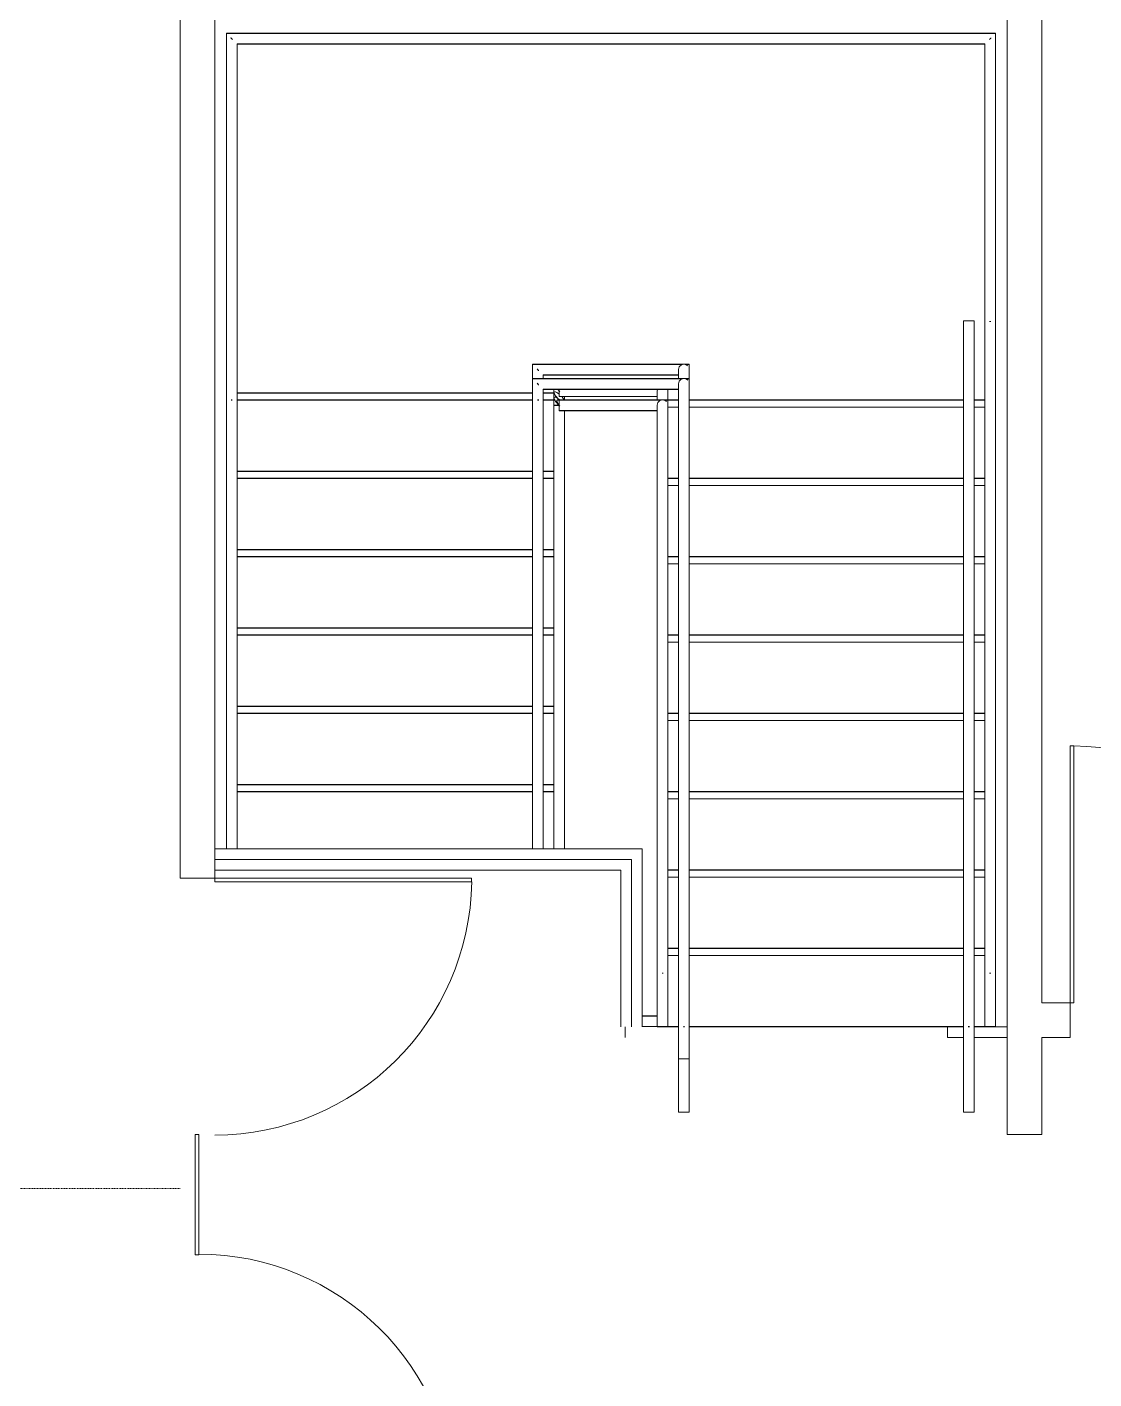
# Model space of a CAD drawing. Header units: inches. Extents: x -449 to 330, y -482 to 598.
# Drawn here: x -174.5 to -24.7, y 311.6 to 501.5 of the extents above; entities that cross this region are included whole.
import ezdxf

# ---------------------------------------------------------------- set-up
doc = ezdxf.new("R2010")
doc.units = ezdxf.units.IN
doc.header["$MEASUREMENT"] = 0
doc.linetypes.add('Hidden 1_8_', pattern=[0.1875, 0.125, -0.0625])
for name, color, linetype, lineweight in [('A-DETL', 90, 'Continuous', 9), ('A-DETL-HDLN', 90, 'Hidden 1_8_', 9), ('A-DOOR', 31, 'Continuous', 9), ('A-FLOR', 192, 'Continuous', 13), ('A-FLOR-HRAL', 11, 'Continuous', 9), ('I-WALL', 2, 'Continuous', 9), ('S-STRS', 31, 'Continuous', 9)]:
    doc.layers.add(name, color=color, linetype=linetype, lineweight=lineweight)

# ---------------------------------------------------------------- blocks, each defined once
blk = doc.blocks.new('Railing - Railing-732963-Test Fit - Second Floor Plan')
at = {"layer": 'A-FLOR-HRAL'}
for p, q in [((-90.49, 361.08), (-90.49, 359.58)), ((-42.99, 361.08), (-45.24, 361.08)), ((-45.24, 359.58), (-45.24, 361.08)), ((-39.99, 361.08), (-41.49, 361.08)), ((-36.86, 361.08), (-38.49, 361.08)), ((-45.24, 359.58), (-42.99, 359.58)), ((-41.49, 359.58), (-36.86, 359.58))]:
    blk.add_line(p, q, dxfattribs=at)
blk = doc.blocks.new('Handrail Type - Handrail_Internal_-844673-Test Fit - Second Floor Plan')
at = {"layer": 'A-FLOR-HRAL'}
for p, q in [((-42.99, 460.19), (-42.99, 448.69)), ((-41.49, 448.69), (-41.49, 460.19)), ((-42.99, 448.69), (-42.99, 360.87)), ((-41.49, 360.87), (-41.49, 448.69)), ((-42.99, 360.87), (-42.99, 349.08)), ((-41.49, 349.08), (-41.49, 360.87)), ((-42.14, 349.08), (-42.33, 349.08))]:
    blk.add_line(p, q, dxfattribs=at)
blk.add_open_spline([(-42.32, 361.08), (-42.29, 361.08), (-42.24, 361.08), (-42.18, 361.08), (-42.16, 361.08)], degree=3, dxfattribs=at)
blk = doc.blocks.new('Handrail Type - Handrail_Internal_-V31-Test Fit - Second Floor Plan')
at = {"layer": 'A-FLOR-HRAL'}
for p, q in [((-42.99, 361.08), (-42.99, 349.08)), ((-41.49, 361.08), (-41.49, 349.08)), ((-41.49, 349.08), (-42.99, 349.08))]:
    blk.add_line(p, q, dxfattribs=at)
blk = doc.blocks.new('Handrail Type - Handrail_Internal_-889040-Test Fit - Second Floor Plan')
at = {"layer": 'A-FLOR-HRAL'}
for p, q in [((-103.49, 454.08), (-103.49, 452.49)), ((-82.46, 454.08), (-103.49, 454.08)), ((-103.49, 452.45), (-103.49, 452.12)), ((-103.49, 452.08), (-103.49, 449.29)), ((-82.46, 452.08), (-103.49, 452.08)), ((-101.99, 452.12), (-101.99, 452.58)), ((-101.99, 452.58), (-82.99, 452.58)), ((-82.99, 453.33), (-82.99, 452.12)), ((-81.49, 452.49), (-81.49, 453.33)), ((-81.49, 452.12), (-81.49, 452.45)), ((-101.99, 449.29), (-101.99, 450.58)), ((-101.99, 450.58), (-82.99, 450.58)), ((-82.99, 451.33), (-82.99, 360.87)), ((-81.49, 360.87), (-81.49, 451.33)), ((-103.49, 449.29), (-103.49, 386.08)), ((-101.99, 386.08), (-101.99, 449.29)), ((-82.99, 360.87), (-82.99, 356.58)), ((-81.49, 356.58), (-81.49, 360.87)), ((-82.14, 356.58), (-82.33, 356.58))]:
    blk.add_line(p, q, dxfattribs=at)
for points, knots in [([(-102.74, 453.33), (-102.75, 453.35), (-102.78, 453.38), (-102.81, 453.41), (-102.83, 453.42)], [0.5, 0.5, 0.5, 0.5, 0.52083333, 0.53913032, 0.53913032, 0.53913032, 0.53913032]), ([(-102.64, 453.24), (-102.66, 453.25), (-102.69, 453.28), (-102.72, 453.31), (-102.74, 453.33)], [0.46086968, 0.46086968, 0.46086968, 0.46086968, 0.47916667, 0.5, 0.5, 0.5, 0.5]), ([(-102.64, 451.24), (-102.66, 451.25), (-102.69, 451.28), (-102.74, 451.33), (-102.78, 451.38), (-102.81, 451.41), (-102.83, 451.42)], [0.46086968, 0.46086968, 0.46086968, 0.46086968, 0.47916667, 0.5, 0.52083333, 0.53913032, 0.53913032, 0.53913032, 0.53913032]), ([(-102.61, 449.08), (-102.66, 449.08), (-102.72, 449.08), (-102.79, 449.08), (-102.81, 449.08)], [0.44795257, 0.44795257, 0.44795257, 0.44795257, 0.5, 0.5332517, 0.5332517, 0.5332517, 0.5332517])]:
    blk.add_open_spline(points, degree=3, knots=knots, dxfattribs=at)
blk.add_open_spline([(-82.32, 361.08), (-82.29, 361.08), (-82.24, 361.08), (-82.18, 361.08), (-82.16, 361.08)], degree=3, dxfattribs=at)
blk = doc.blocks.new('Handrail Type - Handrail_Internal_-V34-Test Fit - Second Floor Plan')
at = {"layer": 'A-FLOR-HRAL'}
for p, q in [((-103.49, 454.08), (-82.46, 454.08)), ((-103.49, 452.49), (-103.49, 454.08)), ((-82.01, 454.08), (-81.53, 454.08)), ((-103.49, 452.12), (-103.49, 452.45)), ((-103.49, 452.08), (-82.46, 452.08)), ((-103.49, 449.08), (-103.49, 452.08)), ((-101.99, 452.58), (-82.99, 452.58)), ((-101.99, 452.12), (-101.99, 452.58)), ((-82.01, 452.08), (-81.53, 452.08)), ((-101.99, 450.58), (-82.99, 450.58)), ((-101.99, 449.08), (-101.99, 450.58)), ((-103.49, 386.08), (-103.49, 449.08)), ((-101.99, 386.08), (-101.99, 449.08)), ((-82.99, 361.08), (-82.99, 356.58)), ((-81.49, 361.08), (-81.49, 356.58)), ((-82.26, 356.58), (-82.99, 356.58)), ((-81.49, 356.58), (-82.24, 356.58))]:
    blk.add_line(p, q, dxfattribs=at)
blk = doc.blocks.new('Top Rail Type - Top Rail_Internal_-889155-Test Fit - Second Floor Plan')
at = {"layer": 'A-FLOR-HRAL'}
for p, q in [((-100.46, 450.19), (-100.49, 450.13)), ((-100.49, 450.11), (-100.49, 449.4)), ((-85.99, 450.32), (-85.99, 449.12)), ((-84.49, 449.12), (-84.49, 450.33)), ((-100.46, 449.44), (-100.49, 449.38)), ((-100.49, 449.36), (-100.49, 449.12)), ((-100.49, 449.36), (-100.49, 386.08)), ((-100.49, 449.08), (-100.49, 448.95)), ((-100.49, 448.91), (-100.49, 448.37)), ((-100.49, 448.33), (-100.49, 447.9)), ((-100.11, 449.45), (-100.06, 449.39)), ((-85.46, 449.08), (-99.98, 449.08)), ((-98.7, 449.58), (-85.99, 449.58)), ((-85.99, 448.33), (-85.99, 367.17)), ((-84.49, 448.37), (-84.49, 449.08)), ((-84.49, 438.12), (-84.49, 448.33)), ((-84.49, 367.17), (-84.49, 448.33)), ((-100.49, 447.86), (-100.49, 447.7)), ((-100.49, 447.58), (-100.49, 438.12)), ((-98.99, 386.08), (-98.99, 447.58)), ((-98.7, 447.58), (-85.99, 447.58)), ((-100.49, 438.08), (-100.49, 427.12)), ((-84.49, 427.12), (-84.49, 438.08)), ((-100.49, 427.08), (-100.49, 416.12)), ((-84.49, 416.12), (-84.49, 427.08)), ((-100.49, 416.08), (-100.49, 405.12)), ((-84.49, 405.12), (-84.49, 416.08)), ((-100.49, 405.08), (-100.49, 394.12)), ((-84.49, 394.12), (-84.49, 405.08)), ((-100.49, 394.08), (-100.49, 386.08)), ((-84.49, 383.12), (-84.49, 394.08)), ((-84.49, 372.12), (-84.49, 383.06)), ((-84.49, 367.21), (-84.49, 372.08)), ((-84.49, 361.12), (-84.49, 367.17)), ((-86.27, 362.58), (-88.11, 362.58))]:
    blk.add_line(p, q, dxfattribs=at)
at = {"layer": 'A-FLOR-HRAL', "flags": 128}
for points in [[(-100.49, 450.11), (-100.46, 449.99), (-100.39, 449.83), (-100.27, 449.65), (-100.11, 449.45)], [(-99.66, 450.24), (-99.74, 450.33), (-99.89, 450.53), (-99.93, 450.58)], [(-100.49, 449.36), (-100.46, 449.24), (-100.39, 449.08), (-100.27, 448.9), (-100.11, 448.7), (-99.93, 448.51), (-99.74, 448.33)], [(-99.66, 448.24), (-99.74, 448.33), (-99.89, 448.53), (-100, 448.71), (-100.07, 448.86), (-100.09, 448.98)]]:
    blk.add_lwpolyline(points, dxfattribs=at)
blk = doc.blocks.new('Top Rail Type - Top Rail_Internal_-V35-Test Fit - Second Floor Plan')
at = {"layer": 'A-FLOR-HRAL'}
for p, q in [((-99.74, 450.58), (-99.74, 450.37)), ((-99.74, 450.33), (-99.74, 449.58)), ((-84.49, 449.97), (-84.49, 449.12)), ((-100.49, 448.95), (-100.49, 449.08)), ((-100.49, 448.37), (-100.49, 448.91)), ((-100.49, 448.33), (-99.74, 448.33)), ((-100.49, 386.08), (-100.49, 448.33)), ((-100.49, 447.9), (-100.49, 448.33)), ((-99.74, 449.58), (-85.99, 449.58)), ((-99.74, 449.08), (-99.74, 447.58)), ((-99.74, 449.08), (-85.46, 449.08)), ((-85.01, 449.08), (-84.53, 449.08)), ((-84.49, 449.08), (-84.49, 448.37)), ((-84.49, 448.33), (-84.49, 438.12)), ((-100.49, 447.7), (-100.49, 447.86)), ((-100.49, 438.12), (-100.49, 447.58)), ((-99.74, 447.58), (-85.99, 447.58)), ((-98.99, 386.08), (-98.99, 447.58)), ((-100.49, 427.12), (-100.49, 438.08)), ((-84.49, 438.08), (-84.49, 427.12)), ((-100.49, 416.12), (-100.49, 427.08)), ((-84.49, 427.08), (-84.49, 416.12)), ((-100.49, 405.12), (-100.49, 416.08)), ((-84.49, 416.08), (-84.49, 405.12)), ((-100.49, 394.12), (-100.49, 405.08)), ((-84.49, 405.08), (-84.49, 394.12)), ((-100.49, 386.08), (-100.49, 394.08)), ((-84.49, 394.08), (-84.49, 383.12)), ((-84.49, 383.06), (-84.49, 372.12)), ((-84.49, 372.08), (-84.49, 367.21)), ((-84.49, 367.17), (-84.49, 361.87)), ((-85.99, 362.58), (-88.11, 362.58)), ((-84.49, 361.08), (-85.99, 361.08))]:
    blk.add_line(p, q, dxfattribs=at)
blk = doc.blocks.new('Top Rail Type - Top Rail_Internal_-1709386-Test Fit - Second Floor Plan')
at = {"layer": 'A-FLOR-HRAL'}
for p, q in [((-146.49, 500.58), (-146.49, 449.29)), ((-38.49, 500.58), (-146.49, 500.58)), ((-38.49, 460.1), (-38.49, 500.58)), ((-144.99, 452.28), (-144.99, 499.08)), ((-144.99, 449.29), (-144.99, 499.08)), ((-144.99, 499.08), (-39.99, 499.08)), ((-144.94, 499.08), (-40.02, 499.08)), ((-39.99, 499.08), (-39.99, 460.12)), ((-39.99, 499.08), (-39.99, 460.1)), ((-39.99, 460.08), (-39.99, 459.91)), ((-39.99, 459.87), (-39.99, 459.81)), ((-39.99, 459.87), (-39.99, 367.17)), ((-39.99, 459.77), (-39.99, 449.12)), ((-38.49, 367.17), (-38.49, 459.87)), ((-144.99, 449.43), (-144.99, 452.24)), ((-146.49, 449.29), (-146.49, 386.08)), ((-144.99, 449.33), (-144.99, 449.39)), ((-144.99, 449.12), (-144.99, 449.29)), ((-144.99, 386.08), (-144.99, 449.29)), ((-144.99, 438.12), (-144.99, 449.08)), ((-39.99, 449.08), (-39.99, 438.12)), ((-144.99, 427.12), (-144.99, 438.08)), ((-39.99, 438.08), (-39.99, 427.12)), ((-144.99, 416.12), (-144.99, 427.08)), ((-39.99, 427.08), (-39.99, 416.12)), ((-144.99, 405.12), (-144.99, 416.08)), ((-39.99, 416.08), (-39.99, 405.12)), ((-144.99, 394.12), (-144.99, 405.08)), ((-39.99, 405.08), (-39.99, 394.12)), ((-144.99, 386.08), (-144.99, 394.08)), ((-39.99, 394.08), (-39.99, 383.12)), ((-39.99, 383.08), (-39.99, 372.12)), ((-39.99, 372.08), (-39.99, 367.21)), ((-39.99, 367.17), (-39.99, 361.12))]:
    blk.add_line(p, q, dxfattribs=at)
for points, knots in [([(-145.64, 499.74), (-145.66, 499.75), (-145.69, 499.78), (-145.74, 499.83), (-145.79, 499.88), (-145.83, 499.92), (-145.85, 499.95), (-145.86, 499.95)], [0.46086968, 0.46086968, 0.46086968, 0.46086968, 0.47916667, 0.5, 0.52083333, 0.54166667, 0.55225843, 0.55225843, 0.55225843, 0.55225843]), ([(-39.33, 499.74), (-39.31, 499.75), (-39.28, 499.78), (-39.24, 499.83), (-39.19, 499.88), (-39.16, 499.91), (-39.14, 499.92)], [0.46086968, 0.46086968, 0.46086968, 0.46086968, 0.47916667, 0.5, 0.52083333, 0.53913032, 0.53913032, 0.53913032, 0.53913032])]:
    blk.add_open_spline(points, degree=3, knots=knots, dxfattribs=at)
blk.add_open_spline([(-145.66, 449.08), (-145.68, 449.08), (-145.74, 449.08), (-145.79, 449.08), (-145.81, 449.08)], degree=3, dxfattribs=at)
blk = doc.blocks.new('Top Rail Type - Top Rail_Internal_-V132-Test Fit - Second Floor Plan')
at = {"layer": 'A-FLOR-HRAL'}
for p, q in [((-146.49, 500.58), (-38.49, 500.58)), ((-146.49, 449.08), (-146.49, 500.58)), ((-38.49, 500.58), (-38.49, 460.08)), ((-144.99, 499.08), (-39.99, 499.08)), ((-144.99, 449.08), (-144.99, 499.08)), ((-144.99, 452.28), (-144.99, 499.08)), ((-144.94, 499.08), (-40.02, 499.08)), ((-39.99, 499.08), (-39.99, 460.08)), ((-39.99, 499.08), (-39.99, 460.12)), ((-39.99, 460.08), (-39.99, 459.91)), ((-39.99, 459.87), (-39.99, 459.81)), ((-39.99, 459.77), (-39.99, 449.12)), ((-144.99, 449.43), (-144.99, 452.24)), ((-146.49, 386.08), (-146.49, 449.08)), ((-144.99, 449.33), (-144.99, 449.39)), ((-144.99, 449.12), (-144.99, 449.29)), ((-144.99, 386.08), (-144.99, 449.08)), ((-144.99, 438.12), (-144.99, 449.08)), ((-39.99, 449.08), (-39.99, 438.12)), ((-144.99, 427.12), (-144.99, 438.08)), ((-39.99, 438.08), (-39.99, 427.12)), ((-144.99, 416.12), (-144.99, 427.08)), ((-39.99, 427.08), (-39.99, 416.12)), ((-144.99, 405.12), (-144.99, 416.08)), ((-39.99, 416.08), (-39.99, 405.12)), ((-144.99, 394.12), (-144.99, 405.08)), ((-39.99, 405.08), (-39.99, 394.12)), ((-144.99, 386.08), (-144.99, 394.08)), ((-39.99, 394.08), (-39.99, 383.12)), ((-39.99, 383.08), (-39.99, 372.12)), ((-39.99, 372.08), (-39.99, 367.21)), ((-39.99, 367.17), (-39.99, 361.12)), ((-38.49, 361.08), (-39.99, 361.08))]:
    blk.add_line(p, q, dxfattribs=at)
blk = doc.blocks.new('Hecht_PAD_AA-Arch_detached_rvt-1-Test Fit - Second Floor Plan')
at = {"layer": 'S-STRS'}
for p, q in [((-144.99, 499.08), (-144.99, 452.28)), ((-40.02, 499.08), (-144.94, 499.08)), ((-39.99, 460.12), (-39.99, 499.08)), ((-39.99, 459.91), (-39.99, 460.08)), ((-39.99, 459.81), (-39.99, 459.87)), ((-39.99, 459.77), (-39.99, 449.12)), ((-144.99, 452.24), (-144.99, 449.43)), ((-144.99, 450.08), (-103.49, 450.08)), ((-144.99, 450.08), (-103.49, 450.08)), ((-101.99, 450.08), (-100.49, 450.08)), ((-101.99, 450.08), (-101.38, 450.08)), ((-101.34, 450.08), (-100.49, 450.08)), ((-100.49, 450.15), (-100.49, 450.58)), ((-100.49, 449.4), (-100.49, 449.97)), ((-144.99, 449.33), (-144.99, 449.39)), ((-144.99, 449.12), (-144.99, 449.29)), ((-144.99, 438.12), (-144.99, 449.08)), ((-144.99, 449.08), (-103.49, 449.08)), ((-144.99, 449.08), (-103.49, 449.08)), ((-101.99, 449.08), (-100.49, 449.08)), ((-101.99, 449.08), (-100.49, 449.08)), ((-100.49, 449.12), (-100.49, 449.36)), ((-100.49, 448.95), (-100.49, 449.08)), ((-100.49, 448.37), (-100.49, 448.91)), ((-100.49, 447.9), (-100.49, 448.33)), ((-98.99, 449.12), (-98.99, 449.58)), ((-98.99, 449.12), (-98.99, 449.58)), ((-86.8, 449.58), (-85.99, 449.58)), ((-86.8, 449.58), (-85.99, 449.58)), ((-84.49, 449.58), (-84.49, 449.12)), ((-84.49, 449.08), (-84.49, 448.37)), ((-82.99, 449.08), (-84.49, 449.08)), ((-82.99, 449.08), (-84.49, 449.08)), ((-84.49, 448.33), (-84.49, 438.12)), ((-82.99, 448.08), (-84.49, 448.08)), ((-82.99, 448.08), (-84.49, 448.08)), ((-42.99, 449.08), (-81.49, 449.08)), ((-42.99, 449.08), (-81.49, 449.08)), ((-42.99, 448.08), (-81.49, 448.08)), ((-42.99, 448.08), (-81.49, 448.08)), ((-39.99, 449.08), (-41.49, 449.08)), ((-39.99, 449.08), (-41.49, 449.08)), ((-39.99, 448.08), (-41.49, 448.08)), ((-39.99, 448.08), (-41.49, 448.08)), ((-39.99, 449.08), (-39.99, 438.12)), ((-100.49, 447.7), (-100.49, 447.86)), ((-100.49, 438.12), (-100.49, 447.58)), ((-98.99, 447.58), (-98.7, 447.58)), ((-98.7, 447.58), (-98.16, 447.58)), ((-144.99, 439.08), (-103.49, 439.08)), ((-144.99, 439.08), (-103.49, 439.08)), ((-101.99, 439.08), (-100.49, 439.08)), ((-101.99, 439.08), (-100.49, 439.08)), ((-144.99, 427.12), (-144.99, 438.08)), ((-144.99, 438.08), (-103.49, 438.08)), ((-144.99, 438.08), (-103.49, 438.08)), ((-101.99, 438.08), (-100.49, 438.08)), ((-101.99, 438.08), (-100.49, 438.08)), ((-100.49, 427.12), (-100.49, 438.08)), ((-84.49, 438.08), (-84.49, 427.12)), ((-82.99, 438.08), (-84.49, 438.08)), ((-82.99, 438.08), (-84.49, 438.08)), ((-82.99, 437.08), (-84.49, 437.08)), ((-82.99, 437.08), (-84.49, 437.08)), ((-42.99, 438.08), (-81.49, 438.08)), ((-42.99, 438.08), (-81.49, 438.08)), ((-42.99, 437.08), (-81.49, 437.08)), ((-42.99, 437.08), (-81.49, 437.08)), ((-39.99, 438.08), (-41.49, 438.08)), ((-39.99, 438.08), (-41.49, 438.08)), ((-39.99, 437.08), (-41.49, 437.08)), ((-39.99, 437.08), (-41.49, 437.08)), ((-39.99, 438.08), (-39.99, 427.12)), ((-144.99, 428.08), (-103.49, 428.08)), ((-144.99, 428.08), (-103.49, 428.08)), ((-101.99, 428.08), (-100.49, 428.08)), ((-101.99, 428.08), (-100.49, 428.08)), ((-144.99, 416.12), (-144.99, 427.08)), ((-144.99, 427.08), (-103.49, 427.08)), ((-144.99, 427.08), (-103.49, 427.08)), ((-101.99, 427.08), (-100.49, 427.08)), ((-101.99, 427.08), (-100.49, 427.08)), ((-100.49, 416.12), (-100.49, 427.08)), ((-84.49, 427.08), (-84.49, 416.12)), ((-82.99, 427.08), (-84.49, 427.08)), ((-82.99, 427.08), (-84.49, 427.08)), ((-82.99, 426.08), (-84.49, 426.08)), ((-82.99, 426.08), (-84.49, 426.08)), ((-42.99, 427.08), (-81.49, 427.08)), ((-42.99, 427.08), (-81.49, 427.08)), ((-42.99, 426.08), (-81.49, 426.08)), ((-42.99, 426.08), (-81.49, 426.08)), ((-39.99, 427.08), (-41.49, 427.08)), ((-39.99, 427.08), (-41.49, 427.08)), ((-39.99, 426.08), (-41.49, 426.08)), ((-39.99, 426.08), (-41.49, 426.08)), ((-39.99, 427.08), (-39.99, 416.12)), ((-144.99, 417.08), (-103.49, 417.08)), ((-144.99, 417.08), (-103.49, 417.08)), ((-144.99, 405.12), (-144.99, 416.08)), ((-144.99, 416.08), (-103.49, 416.08)), ((-144.99, 416.08), (-103.49, 416.08)), ((-101.99, 417.08), (-100.49, 417.08)), ((-101.99, 417.08), (-100.49, 417.08)), ((-101.99, 416.08), (-100.49, 416.08)), ((-101.99, 416.08), (-100.49, 416.08)), ((-100.49, 405.12), (-100.49, 416.08)), ((-84.49, 416.08), (-84.49, 405.12)), ((-82.99, 416.08), (-84.49, 416.08)), ((-82.99, 416.08), (-84.49, 416.08)), ((-42.99, 416.08), (-81.49, 416.08)), ((-42.99, 416.08), (-81.49, 416.08)), ((-39.99, 416.08), (-41.49, 416.08)), ((-39.99, 416.08), (-41.49, 416.08)), ((-39.99, 416.08), (-39.99, 405.12)), ((-82.99, 415.08), (-84.49, 415.08)), ((-82.99, 415.08), (-84.49, 415.08)), ((-42.99, 415.08), (-81.49, 415.08)), ((-42.99, 415.08), (-81.49, 415.08)), ((-39.99, 415.08), (-41.49, 415.08)), ((-39.99, 415.08), (-41.49, 415.08)), ((-144.99, 406.08), (-103.49, 406.08)), ((-144.99, 406.08), (-103.49, 406.08)), ((-144.99, 394.12), (-144.99, 405.08)), ((-144.99, 405.08), (-103.49, 405.08)), ((-144.99, 405.08), (-103.49, 405.08)), ((-101.99, 406.08), (-100.49, 406.08)), ((-101.99, 406.08), (-100.49, 406.08)), ((-101.99, 405.08), (-100.49, 405.08)), ((-101.99, 405.08), (-100.49, 405.08)), ((-100.49, 394.12), (-100.49, 405.08)), ((-84.49, 405.08), (-84.49, 394.12)), ((-82.99, 405.08), (-84.49, 405.08)), ((-82.99, 405.08), (-84.49, 405.08)), ((-42.99, 405.08), (-81.49, 405.08)), ((-42.99, 405.08), (-81.49, 405.08)), ((-39.99, 405.08), (-41.49, 405.08)), ((-39.99, 405.08), (-41.49, 405.08)), ((-39.99, 405.08), (-39.99, 394.12)), ((-82.99, 404.08), (-84.49, 404.08)), ((-82.99, 404.08), (-84.49, 404.08)), ((-42.99, 404.08), (-81.49, 404.08)), ((-42.99, 404.08), (-81.49, 404.08)), ((-39.99, 404.08), (-41.49, 404.08)), ((-39.99, 404.08), (-41.49, 404.08)), ((-144.99, 395.08), (-103.49, 395.08)), ((-144.99, 395.08), (-103.49, 395.08)), ((-101.99, 395.08), (-100.49, 395.08)), ((-101.99, 395.08), (-100.49, 395.08)), ((-144.99, 386.08), (-144.99, 394.08)), ((-144.99, 394.08), (-103.49, 394.08)), ((-144.99, 394.08), (-103.49, 394.08)), ((-101.99, 394.08), (-100.49, 394.08)), ((-101.99, 394.08), (-100.49, 394.08)), ((-100.49, 386.08), (-100.49, 394.08)), ((-84.49, 394.08), (-84.49, 383.12)), ((-82.99, 394.08), (-84.49, 394.08)), ((-82.99, 394.08), (-84.49, 394.08)), ((-82.99, 393.08), (-84.49, 393.08)), ((-82.99, 393.08), (-84.49, 393.08)), ((-42.99, 394.08), (-81.49, 394.08)), ((-42.99, 394.08), (-81.49, 394.08)), ((-42.99, 393.08), (-81.49, 393.08)), ((-42.99, 393.08), (-81.49, 393.08)), ((-39.99, 394.08), (-41.49, 394.08)), ((-39.99, 394.08), (-41.49, 394.08)), ((-39.99, 393.08), (-41.49, 393.08)), ((-39.99, 393.08), (-41.49, 393.08)), ((-39.99, 394.08), (-39.99, 383.12)), ((-82.99, 383.08), (-84.49, 383.08)), ((-82.99, 383.08), (-84.49, 383.08)), ((-84.49, 383.06), (-84.49, 372.12)), ((-82.99, 382.08), (-84.49, 382.08)), ((-82.99, 382.08), (-84.49, 382.08)), ((-42.99, 383.08), (-81.49, 383.08)), ((-42.99, 383.08), (-81.49, 383.08)), ((-42.99, 382.08), (-81.49, 382.08)), ((-42.99, 382.08), (-81.49, 382.08)), ((-39.99, 383.08), (-41.49, 383.08)), ((-39.99, 383.08), (-41.49, 383.08)), ((-39.99, 382.08), (-41.49, 382.08)), ((-39.99, 382.08), (-41.49, 382.08)), ((-39.99, 383.08), (-39.99, 372.12)), ((-84.49, 372.08), (-84.49, 367.21)), ((-82.99, 372.08), (-84.49, 372.08)), ((-82.99, 372.08), (-84.49, 372.08)), ((-82.99, 371.08), (-84.49, 371.08)), ((-82.99, 371.08), (-84.49, 371.08)), ((-42.99, 372.08), (-81.49, 372.08)), ((-42.99, 372.08), (-81.49, 372.08)), ((-42.99, 371.08), (-81.49, 371.08)), ((-42.99, 371.08), (-81.49, 371.08)), ((-39.99, 372.08), (-41.49, 372.08)), ((-39.99, 372.08), (-41.49, 372.08)), ((-39.99, 371.08), (-41.49, 371.08)), ((-39.99, 371.08), (-41.49, 371.08)), ((-39.99, 372.08), (-39.99, 367.21)), ((-84.49, 367.17), (-84.49, 362.62)), ((-39.99, 367.17), (-39.99, 361.12)), ((-84.49, 361.87), (-84.49, 362.58)), ((-84.49, 362.58), (-84.49, 361.87)), ((-84.49, 361.12), (-84.49, 361.83)), ((-84.49, 361.83), (-84.49, 361.12)), ((-82.99, 361.08), (-84.49, 361.08)), ((-45.24, 361.08), (-81.49, 361.08)), ((-39.99, 361.08), (-41.38, 361.08))]:
    blk.add_line(p, q, dxfattribs=at)
for name in ['Top Rail Type - Top Rail_Internal_-1709386-Test Fit - Second Floor Plan', 'Top Rail Type - Top Rail_Internal_-V132-Test Fit - Second Floor Plan', 'Handrail Type - Handrail_Internal_-844673-Test Fit - Second Floor Plan', 'Handrail Type - Handrail_Internal_-889040-Test Fit - Second Floor Plan', 'Handrail Type - Handrail_Internal_-V34-Test Fit - Second Floor Plan', 'Top Rail Type - Top Rail_Internal_-889155-Test Fit - Second Floor Plan', 'Top Rail Type - Top Rail_Internal_-V35-Test Fit - Second Floor Plan', 'Railing - Railing-732963-Test Fit - Second Floor Plan', 'Handrail Type - Handrail_Internal_-V31-Test Fit - Second Floor Plan']:
    blk.add_blockref(name, (0, 0))
blk = doc.blocks.new('Single-Glass - No Frame - 36_ x 84_-2634909-Test Fit - Second Floor Plan')
at = {"layer": 'A-DOOR'}
for p, q in [((17.5, 0.25), (17.5, 36.31)), ((18, 36.31), (17.5, 36.31)), ((18, 0.25), (18, 36.31)), ((18, 0.25), (17.5, 0.25))]:
    blk.add_line(p, q, dxfattribs=at)
blk.add_arc((18, 0.25), 36.07, 90.7943, 180, dxfattribs=at)
blk = doc.blocks.new('Single-Glass - No Frame - 36_ x 84_-2642924-Test Fit - Second Floor Plan')
at = {"layer": 'A-DOOR'}
for p, q in [((17.5, -2.44), (17.5, -38.5)), ((18, -2.44), (17.5, -2.44)), ((18, -2.44), (18, -38.5)), ((18, -38.5), (17.5, -38.5))]:
    blk.add_line(p, q, dxfattribs=at)
blk.add_arc((18, -2.44), 36.07, 180, 269.2057, dxfattribs=at)
blk = doc.blocks.new('Handrail Type - Handrail_Internal_-2743783-Test Fit - Second Floor Plan')
at = {"layer": 'A-FLOR-HRAL'}
for p, q in [((-42.99, 460.23), (-42.99, 448.72)), ((-41.49, 448.72), (-41.49, 460.23)), ((-42.99, 448.72), (-42.99, 360.91)), ((-41.49, 360.91), (-41.49, 448.72)), ((-42.99, 360.91), (-42.99, 349.12)), ((-41.49, 349.12), (-41.49, 360.91)), ((-42.14, 349.12), (-42.33, 349.12))]:
    blk.add_line(p, q, dxfattribs=at)
at = {"layer": 'A-FLOR-HRAL', "flags": 128}
blk.add_lwpolyline([(-42.31, 460.23), (-42.24, 460.23), (-42.16, 460.23)], dxfattribs=at)
at = {"layer": 'A-FLOR-HRAL'}
blk.add_open_spline([(-42.32, 361.12), (-42.29, 361.12), (-42.24, 361.12), (-42.18, 361.12), (-42.16, 361.12)], degree=3, dxfattribs=at)
blk = doc.blocks.new('Handrail Type - Handrail_Internal_-V13-Test Fit - Second Floor Plan')
at = {"layer": 'A-FLOR-HRAL'}
for p, q in [((-41.49, 460.23), (-42.99, 460.23)), ((-42.99, 460.23), (-42.99, 449.12)), ((-41.49, 460.23), (-41.49, 449.12)), ((-42.99, 449.12), (-42.99, 361.12)), ((-41.49, 449.12), (-41.49, 361.12)), ((-42.99, 361.12), (-42.99, 349.12)), ((-41.49, 361.12), (-41.49, 349.12)), ((-41.49, 349.12), (-42.99, 349.12))]:
    blk.add_line(p, q, dxfattribs=at)
blk = doc.blocks.new('Handrail Type - Handrail_Internal_-2743831-Test Fit - Second Floor Plan')
at = {"layer": 'A-FLOR-HRAL'}
for p, q in [((-103.49, 454.12), (-103.49, 452.49)), ((-82.26, 454.12), (-103.49, 454.12)), ((-103.49, 452.45), (-103.49, 452.12)), ((-103.49, 452.12), (-103.49, 449.33)), ((-82.26, 452.12), (-103.49, 452.12)), ((-101.99, 452.12), (-101.99, 452.62)), ((-101.99, 452.62), (-82.99, 452.62)), ((-82.99, 453.37), (-82.99, 452.12)), ((-81.49, 452.49), (-81.49, 453.37)), ((-81.49, 452.12), (-81.49, 452.45)), ((-101.99, 449.33), (-101.99, 450.62)), ((-101.99, 450.62), (-82.99, 450.62)), ((-82.99, 451.37), (-82.99, 360.91)), ((-81.49, 360.91), (-81.49, 451.37)), ((-103.49, 449.33), (-103.49, 386.08)), ((-101.99, 386.08), (-101.99, 449.33)), ((-82.99, 360.91), (-82.99, 349.12)), ((-81.49, 349.12), (-81.49, 360.91)), ((-82.14, 349.12), (-82.33, 349.12))]:
    blk.add_line(p, q, dxfattribs=at)
at = {"layer": 'A-FLOR-HRAL', "flags": 128}
for points in [[(-82.24, 454.12), (-82.43, 454.09), (-82.61, 454.02), (-82.77, 453.9), (-82.89, 453.75), (-82.96, 453.56), (-82.99, 453.37)], [(-82.99, 453.37), (-82.96, 453.56), (-82.89, 453.75), (-82.77, 453.9), (-82.61, 454.02), (-82.43, 454.09), (-82.24, 454.12), (-82.04, 454.09), (-81.86, 454.02), (-81.71, 453.9)], [(-81.71, 453.9), (-81.86, 454.02), (-82.04, 454.09), (-82.24, 454.12)], [(-82.24, 452.12), (-82.43, 452.09), (-82.61, 452.02), (-82.77, 451.9), (-82.89, 451.75), (-82.96, 451.56), (-82.99, 451.37)], [(-82.99, 451.37), (-82.96, 451.56), (-82.89, 451.75), (-82.77, 451.9), (-82.61, 452.02), (-82.43, 452.09), (-82.24, 452.12), (-82.04, 452.09), (-81.86, 452.02), (-81.71, 451.9)], [(-81.71, 451.9), (-81.86, 452.02), (-82.04, 452.09), (-82.24, 452.12)]]:
    blk.add_lwpolyline(points, dxfattribs=at)
at = {"layer": 'A-FLOR-HRAL'}
for points, knots in [([(-102.74, 453.37), (-102.75, 453.39), (-102.78, 453.42), (-102.81, 453.45), (-102.83, 453.46)], [0.5, 0.5, 0.5, 0.5, 0.52083333, 0.53913032, 0.53913032, 0.53913032, 0.53913032]), ([(-102.7, 451.34), (-102.71, 451.35), (-102.74, 451.37), (-102.78, 451.42), (-102.81, 451.45), (-102.83, 451.46)], [0.48523925, 0.48523925, 0.48523925, 0.48523925, 0.5, 0.52083333, 0.53913032, 0.53913032, 0.53913032, 0.53913032]), ([(-102.64, 449.12), (-102.68, 449.12), (-102.73, 449.12), (-102.79, 449.12), (-102.81, 449.12)], [0.46086968, 0.46086968, 0.46086968, 0.46086968, 0.5, 0.5332517, 0.5332517, 0.5332517, 0.5332517])]:
    blk.add_open_spline(points, degree=3, knots=knots, dxfattribs=at)
blk.add_open_spline([(-82.32, 361.12), (-82.29, 361.12), (-82.24, 361.12), (-82.18, 361.12), (-82.16, 361.12)], degree=3, dxfattribs=at)
blk = doc.blocks.new('Handrail Type - Handrail_Internal_-V14-Test Fit - Second Floor Plan')
at = {"layer": 'A-FLOR-HRAL'}
for p, q in [((-103.49, 454.12), (-81.49, 454.12)), ((-103.49, 452.49), (-103.49, 454.12)), ((-81.49, 454.12), (-81.49, 452.49)), ((-103.49, 452.12), (-103.49, 452.45)), ((-103.49, 452.12), (-81.49, 452.12)), ((-103.49, 449.12), (-103.49, 452.12)), ((-101.99, 452.62), (-82.99, 452.62)), ((-101.99, 452.12), (-101.99, 452.62)), ((-82.99, 452.62), (-82.99, 452.12)), ((-81.49, 452.45), (-81.49, 452.12)), ((-81.49, 452.12), (-81.49, 361.12)), ((-101.99, 450.62), (-82.99, 450.62)), ((-101.99, 449.12), (-101.99, 450.62)), ((-82.99, 450.62), (-82.99, 361.12)), ((-82.99, 361.12), (-82.99, 349.12)), ((-81.49, 361.12), (-81.49, 349.12)), ((-81.49, 349.12), (-82.99, 349.12))]:
    blk.add_line(p, q, dxfattribs=at)
blk = doc.blocks.new('Top Rail Type - Top Rail_Internal_-2743869-Test Fit - Second Floor Plan')
at = {"layer": 'A-FLOR-HRAL'}
for p, q in [((-100.49, 450.15), (-100.49, 449.4)), ((-99.74, 450.37), (-99.89, 450.56)), ((-85.96, 450.56), (-85.99, 450.37)), ((-85.99, 450.37), (-85.96, 450.56)), ((-85.99, 450.32), (-85.99, 449.12)), ((-84.49, 449.12), (-84.49, 450.37)), ((-100.49, 449.4), (-100.49, 386.08)), ((-100.49, 449.36), (-100.49, 449.12)), ((-100.49, 449.08), (-100.49, 448.95)), ((-100.49, 448.91), (-100.49, 448.37)), ((-100.49, 448.33), (-100.49, 447.9)), ((-85.24, 449.12), (-99.98, 449.12)), ((-98.7, 449.62), (-85.99, 449.62)), ((-85.99, 448.37), (-85.99, 367.21)), ((-84.49, 448.37), (-84.49, 449.08)), ((-84.49, 367.21), (-84.49, 448.37)), ((-84.49, 438.12), (-84.49, 448.33)), ((-100.49, 447.86), (-100.49, 447.7)), ((-100.49, 447.58), (-100.49, 438.12)), ((-98.99, 386.08), (-98.99, 447.58)), ((-98.7, 447.62), (-85.99, 447.62)), ((-100.49, 438.08), (-100.49, 427.12)), ((-84.49, 427.12), (-84.49, 438.08)), ((-100.49, 427.08), (-100.49, 416.12)), ((-84.49, 416.12), (-84.49, 427.08)), ((-100.49, 416.08), (-100.49, 405.12)), ((-84.49, 405.12), (-84.49, 416.08)), ((-100.49, 405.08), (-100.49, 394.12)), ((-84.49, 394.12), (-84.49, 405.08)), ((-100.49, 394.08), (-100.49, 386.08)), ((-84.49, 383.12), (-84.49, 394.08)), ((-84.49, 372.12), (-84.49, 383.06)), ((-84.49, 367.21), (-84.49, 372.08)), ((-85.16, 368.62), (-85.32, 368.62)), ((-84.49, 361.12), (-84.49, 367.17)), ((-86.27, 362.62), (-88.11, 362.62)), ((-88.11, 361.12), (-85.99, 361.12))]:
    blk.add_line(p, q, dxfattribs=at)
at = {"layer": 'A-FLOR-HRAL', "flags": 128}
for points in [[(-99.74, 449.91), (-99.93, 450.06), (-100.11, 450.18), (-100.27, 450.25), (-100.39, 450.27), (-100.46, 450.23), (-100.49, 450.15)], [(-100.49, 450.15), (-100.46, 450.03), (-100.39, 449.87), (-100.27, 449.69), (-100.11, 449.49), (-99.96, 449.33)], [(-99.69, 449.12), (-99.74, 449.16), (-99.93, 449.31), (-100.11, 449.43), (-100.27, 449.5), (-100.39, 449.52), (-100.46, 449.48), (-100.49, 449.4)], [(-100.49, 449.4), (-100.46, 449.28), (-100.39, 449.12), (-100.27, 448.94), (-100.11, 448.74), (-99.93, 448.55), (-99.85, 448.47)], [(-99.74, 448.37), (-99.89, 448.56), (-100, 448.75), (-100.07, 448.9), (-100.09, 449.02), (-100.06, 449.09), (-99.98, 449.12)], [(-99.09, 449.16), (-99.21, 449.34), (-99.36, 449.54)], [(-85.24, 449.12), (-85.43, 449.09), (-85.61, 449.02), (-85.77, 448.9), (-85.89, 448.75), (-85.96, 448.56), (-85.99, 448.37)], [(-85.99, 448.37), (-85.96, 448.56), (-85.89, 448.75), (-85.77, 448.9), (-85.61, 449.02), (-85.43, 449.09), (-85.24, 449.12), (-85.04, 449.09), (-84.86, 449.02), (-84.71, 448.9)], [(-84.71, 448.9), (-84.86, 449.02), (-85.04, 449.09), (-85.24, 449.12)]]:
    blk.add_lwpolyline(points, dxfattribs=at)
blk = doc.blocks.new('Top Rail Type - Top Rail_Internal_-V15-Test Fit - Second Floor Plan')
at = {"layer": 'A-FLOR-HRAL'}
for p, q in [((-99.74, 450.58), (-99.74, 449.62)), ((-84.49, 450.58), (-84.49, 449.12)), ((-100.49, 448.95), (-100.49, 449.08)), ((-100.49, 448.37), (-100.49, 448.91)), ((-100.49, 448.37), (-99.89, 448.37)), ((-100.49, 447.9), (-100.49, 448.33)), ((-99.74, 449.62), (-85.99, 449.62)), ((-99.74, 449.12), (-99.74, 447.62)), ((-99.74, 449.12), (-84.49, 449.12)), ((-99.69, 449.12), (-98.99, 449.12)), ((-85.99, 449.62), (-85.99, 449.12)), ((-84.49, 449.12), (-84.49, 361.12)), ((-84.49, 449.08), (-84.49, 448.37)), ((-84.49, 448.33), (-84.49, 438.12)), ((-100.49, 447.7), (-100.49, 447.86)), ((-100.49, 438.12), (-100.49, 447.58)), ((-99.74, 447.62), (-85.99, 447.62)), ((-85.99, 447.62), (-85.99, 361.12)), ((-100.49, 427.12), (-100.49, 438.08)), ((-84.49, 438.08), (-84.49, 427.12)), ((-100.49, 416.12), (-100.49, 427.08)), ((-84.49, 427.08), (-84.49, 416.12)), ((-100.49, 405.12), (-100.49, 416.08)), ((-84.49, 416.08), (-84.49, 405.12)), ((-100.49, 394.12), (-100.49, 405.08)), ((-84.49, 405.08), (-84.49, 394.12)), ((-100.49, 386.08), (-100.49, 394.08)), ((-84.49, 394.08), (-84.49, 383.12)), ((-84.49, 383.06), (-84.49, 372.12)), ((-84.49, 372.08), (-84.49, 367.21)), ((-84.49, 367.17), (-84.49, 361.87)), ((-85.99, 362.62), (-88.11, 362.62)), ((-85.99, 361.12), (-88.11, 361.12)), ((-84.49, 361.12), (-85.99, 361.12))]:
    blk.add_line(p, q, dxfattribs=at)
blk = doc.blocks.new('Top Rail Type - Top Rail_Internal_-2743917-Test Fit - Second Floor Plan')
at = {"layer": 'A-FLOR-HRAL'}
for p, q in [((-146.49, 500.62), (-146.49, 449.33)), ((-38.49, 500.62), (-146.49, 500.62)), ((-38.49, 460.1), (-38.49, 500.62)), ((-144.99, 449.33), (-144.99, 499.12)), ((-144.99, 499.12), (-39.99, 499.12)), ((-144.99, 452.28), (-144.99, 499.08)), ((-39.99, 499.12), (-39.99, 460.1)), ((-39.99, 499.08), (-39.99, 460.12)), ((-39.99, 460.08), (-39.99, 459.91)), ((-39.99, 459.91), (-39.99, 367.21)), ((-39.99, 459.87), (-39.99, 459.81)), ((-39.99, 459.77), (-39.99, 449.12)), ((-38.49, 367.21), (-38.49, 459.91)), ((-144.99, 449.43), (-144.99, 452.24)), ((-146.49, 449.33), (-146.49, 386.08)), ((-144.99, 449.33), (-144.99, 449.39)), ((-144.99, 386.08), (-144.99, 449.33)), ((-144.99, 449.12), (-144.99, 449.29)), ((-144.99, 438.12), (-144.99, 449.08)), ((-39.99, 449.08), (-39.99, 438.12)), ((-144.99, 427.12), (-144.99, 438.08)), ((-39.99, 438.08), (-39.99, 427.12)), ((-144.99, 416.12), (-144.99, 427.08)), ((-39.99, 427.08), (-39.99, 416.12)), ((-144.99, 405.12), (-144.99, 416.08)), ((-39.99, 416.08), (-39.99, 405.12)), ((-144.99, 394.12), (-144.99, 405.08)), ((-39.99, 405.08), (-39.99, 394.12)), ((-144.99, 386.08), (-144.99, 394.08)), ((-39.99, 394.08), (-39.99, 383.12)), ((-39.99, 383.08), (-39.99, 372.12)), ((-39.99, 372.08), (-39.99, 367.21)), ((-39.16, 368.62), (-39.32, 368.62)), ((-39.99, 367.17), (-39.99, 361.12))]:
    blk.add_line(p, q, dxfattribs=at)
for points, knots in [([(-145.74, 499.87), (-145.75, 499.89), (-145.79, 499.92), (-145.83, 499.96), (-145.85, 499.98), (-145.86, 499.99)], [0.5, 0.5, 0.5, 0.5, 0.52083333, 0.54166667, 0.55225843, 0.55225843, 0.55225843, 0.55225843]), ([(-39.24, 499.87), (-39.22, 499.89), (-39.19, 499.92), (-39.16, 499.95), (-39.14, 499.96)], [0.5, 0.5, 0.5, 0.5, 0.52083333, 0.53913032, 0.53913032, 0.53913032, 0.53913032])]:
    blk.add_open_spline(points, degree=3, knots=knots, dxfattribs=at)
for points in [[(-39.32, 460.12), (-39.29, 460.12), (-39.24, 460.12), (-39.18, 460.12), (-39.16, 460.12)], [(-145.66, 449.12), (-145.68, 449.12), (-145.74, 449.12), (-145.79, 449.12), (-145.81, 449.12)]]:
    blk.add_open_spline(points, degree=3, dxfattribs=at)
blk = doc.blocks.new('Top Rail Type - Top Rail_Internal_-V16-Test Fit - Second Floor Plan')
at = {"layer": 'A-FLOR-HRAL'}
for p, q in [((-146.49, 500.62), (-38.49, 500.62)), ((-146.49, 449.12), (-146.49, 500.62)), ((-38.49, 500.62), (-38.49, 460.12)), ((-144.99, 499.12), (-39.99, 499.12)), ((-144.99, 449.12), (-144.99, 499.12)), ((-144.99, 452.28), (-144.99, 499.08)), ((-39.99, 499.12), (-39.99, 460.12)), ((-39.99, 499.08), (-39.99, 460.12)), ((-39.99, 460.12), (-39.99, 361.12)), ((-39.99, 460.08), (-39.99, 459.91)), ((-39.99, 459.87), (-39.99, 459.81)), ((-39.99, 459.77), (-39.99, 449.12)), ((-38.49, 460.12), (-38.49, 361.12)), ((-144.99, 449.43), (-144.99, 452.24)), ((-144.99, 449.33), (-144.99, 449.39)), ((-144.99, 449.12), (-144.99, 449.29)), ((-144.99, 438.12), (-144.99, 449.08)), ((-39.99, 449.08), (-39.99, 438.12)), ((-144.99, 427.12), (-144.99, 438.08)), ((-39.99, 438.08), (-39.99, 427.12)), ((-144.99, 416.12), (-144.99, 427.08)), ((-39.99, 427.08), (-39.99, 416.12)), ((-144.99, 405.12), (-144.99, 416.08)), ((-39.99, 416.08), (-39.99, 405.12)), ((-144.99, 394.12), (-144.99, 405.08)), ((-39.99, 405.08), (-39.99, 394.12)), ((-144.99, 386.08), (-144.99, 394.08)), ((-39.99, 394.08), (-39.99, 383.12)), ((-39.99, 383.08), (-39.99, 372.12)), ((-39.99, 372.08), (-39.99, 367.21)), ((-39.99, 367.17), (-39.99, 361.12)), ((-38.49, 361.12), (-39.99, 361.12))]:
    blk.add_line(p, q, dxfattribs=at)

msp = doc.modelspace()

# ---------------------------------------------------------------- linework, layer by layer
at = {"layer": 'A-DETL'}
for p, q in [((-148.11, 384.58), (-89.61, 384.58)), ((-89.61, 384.58), (-89.61, 361.08)), ((-148.11, 383.08), (-91.11, 383.08)), ((-91.11, 383.08), (-91.11, 361.08))]:
    msp.add_line(p, q, dxfattribs=at)
at = {"layer": 'A-DETL-HDLN'}
msp.add_line((-367.49, 338.39), (-152.99, 338.39), dxfattribs=at)
at = {"layer": 'A-FLOR'}
for p, q in [((-88.11, 386.08), (-148.11, 386.08)), ((-88.11, 361.08), (-88.11, 386.08))]:
    msp.add_line(p, q, dxfattribs=at)
at = {"layer": 'I-WALL'}
for p, q in [((-152.99, 513.08), (-152.99, 381.96)), ((-31.99, 364.46), (-31.99, 513.08)), ((-148.11, 381.96), (-148.11, 508.21)), ((-36.86, 508.21), (-36.86, 345.96)), ((-152.99, 381.96), (-148.11, 381.96)), ((-27.99, 364.46), (-31.99, 364.46)), ((-27.99, 359.58), (-27.99, 364.46)), ((-31.99, 345.96), (-31.99, 359.58)), ((-31.99, 359.58), (-27.99, 359.58)), ((-150.86, 345.96), (-150.86, 329.08)), ((-150.36, 345.96), (-150.86, 345.96)), ((-150.36, 329.08), (-150.36, 345.96)), ((-36.86, 345.96), (-31.99, 345.96)), ((-150.86, 329.08), (-150.36, 329.08))]:
    msp.add_line(p, q, dxfattribs=at)
at = {"layer": 'S-STRS'}
for p, q in [((-144.99, 499.08), (-144.99, 452.28)), ((-39.99, 460.12), (-39.99, 499.08)), ((-39.99, 459.91), (-39.99, 460.08)), ((-39.99, 459.81), (-39.99, 459.87)), ((-39.99, 459.77), (-39.99, 449.12)), ((-144.99, 452.24), (-144.99, 449.43)), ((-144.99, 450.12), (-103.49, 450.12)), ((-144.99, 450.12), (-103.49, 450.12)), ((-101.99, 450.12), (-100.49, 450.12)), ((-101.99, 450.12), (-101.41, 450.12)), ((-101.38, 450.12), (-100.49, 450.12)), ((-100.49, 450.15), (-100.49, 450.58)), ((-100.49, 449.4), (-100.49, 449.97)), ((-144.99, 449.33), (-144.99, 449.39)), ((-144.99, 449.12), (-144.99, 449.29)), ((-144.99, 449.12), (-103.49, 449.12)), ((-144.99, 449.12), (-103.49, 449.12)), ((-144.99, 438.12), (-144.99, 449.08)), ((-101.99, 449.12), (-100.49, 449.12)), ((-101.99, 449.12), (-100.52, 449.12)), ((-100.49, 449.12), (-100.49, 449.36)), ((-100.49, 448.95), (-100.49, 449.08)), ((-100.49, 448.37), (-100.49, 448.91)), ((-100.49, 447.9), (-100.49, 448.33)), ((-98.99, 449.12), (-98.99, 449.58)), ((-98.99, 449.12), (-98.99, 449.58)), ((-84.49, 449.62), (-84.49, 449.12)), ((-82.99, 449.12), (-84.49, 449.12)), ((-84.49, 449.08), (-84.49, 448.37)), ((-84.49, 448.33), (-84.49, 438.12)), ((-82.99, 448.12), (-84.49, 448.12)), ((-82.99, 448.12), (-84.49, 448.12)), ((-82.99, 449.12), (-84.45, 449.12)), ((-42.99, 449.12), (-81.49, 449.12)), ((-42.99, 449.12), (-81.49, 449.12)), ((-42.99, 448.12), (-81.49, 448.12)), ((-42.99, 448.12), (-81.49, 448.12)), ((-39.99, 449.12), (-41.49, 449.12)), ((-39.99, 449.12), (-41.49, 449.12)), ((-39.99, 448.12), (-41.49, 448.12)), ((-39.99, 448.12), (-41.49, 448.12)), ((-39.99, 449.08), (-39.99, 438.12)), ((-100.49, 447.7), (-100.49, 447.86)), ((-100.49, 438.12), (-100.49, 447.58)), ((-144.99, 439.12), (-103.49, 439.12)), ((-144.99, 439.12), (-103.49, 439.12)), ((-101.99, 439.12), (-100.49, 439.12)), ((-101.99, 439.12), (-100.49, 439.12)), ((-144.99, 438.12), (-103.49, 438.12)), ((-144.99, 438.12), (-103.49, 438.12)), ((-144.99, 427.12), (-144.99, 438.08)), ((-101.99, 438.12), (-100.49, 438.12)), ((-101.99, 438.12), (-100.49, 438.12)), ((-100.49, 427.12), (-100.49, 438.08)), ((-82.99, 438.12), (-84.49, 438.12)), ((-82.99, 438.12), (-84.49, 438.12)), ((-84.49, 438.08), (-84.49, 427.12)), ((-82.99, 437.12), (-84.49, 437.12)), ((-82.99, 437.12), (-84.49, 437.12)), ((-42.99, 438.12), (-81.49, 438.12)), ((-42.99, 438.12), (-81.49, 438.12)), ((-42.99, 437.12), (-81.49, 437.12)), ((-42.99, 437.12), (-81.49, 437.12)), ((-39.99, 438.12), (-41.49, 438.12)), ((-39.99, 438.12), (-41.49, 438.12)), ((-39.99, 437.12), (-41.49, 437.12)), ((-39.99, 437.12), (-41.49, 437.12)), ((-39.99, 438.08), (-39.99, 427.12)), ((-144.99, 428.12), (-103.49, 428.12)), ((-144.99, 428.12), (-103.49, 428.12)), ((-101.99, 428.12), (-100.49, 428.12)), ((-101.99, 428.12), (-100.49, 428.12)), ((-144.99, 427.12), (-103.49, 427.12)), ((-144.99, 427.12), (-103.49, 427.12)), ((-144.99, 416.12), (-144.99, 427.08)), ((-101.99, 427.12), (-100.49, 427.12)), ((-101.99, 427.12), (-100.49, 427.12)), ((-100.49, 416.12), (-100.49, 427.08)), ((-82.99, 427.12), (-84.49, 427.12)), ((-82.99, 427.12), (-84.49, 427.12)), ((-84.49, 427.08), (-84.49, 416.12)), ((-82.99, 426.12), (-84.49, 426.12)), ((-82.99, 426.12), (-84.49, 426.12)), ((-42.99, 427.12), (-81.49, 427.12)), ((-42.99, 427.12), (-81.49, 427.12)), ((-42.99, 426.12), (-81.49, 426.12)), ((-42.99, 426.12), (-81.49, 426.12)), ((-39.99, 427.12), (-41.49, 427.12)), ((-39.99, 427.12), (-41.49, 427.12)), ((-39.99, 426.12), (-41.49, 426.12)), ((-39.99, 426.12), (-41.49, 426.12)), ((-39.99, 427.08), (-39.99, 416.12)), ((-144.99, 417.12), (-103.49, 417.12)), ((-144.99, 417.12), (-103.49, 417.12)), ((-144.99, 416.12), (-103.49, 416.12)), ((-144.99, 416.12), (-103.49, 416.12)), ((-144.99, 405.12), (-144.99, 416.08)), ((-101.99, 417.12), (-100.49, 417.12)), ((-101.99, 417.12), (-100.49, 417.12)), ((-101.99, 416.12), (-100.49, 416.12)), ((-101.99, 416.12), (-100.49, 416.12)), ((-100.49, 405.12), (-100.49, 416.08)), ((-82.99, 416.12), (-84.49, 416.12)), ((-82.99, 416.12), (-84.49, 416.12)), ((-84.49, 416.08), (-84.49, 405.12)), ((-42.99, 416.12), (-81.49, 416.12)), ((-42.99, 416.12), (-81.49, 416.12)), ((-39.99, 416.12), (-41.49, 416.12)), ((-39.99, 416.12), (-41.49, 416.12)), ((-39.99, 416.08), (-39.99, 405.12)), ((-82.99, 415.12), (-84.49, 415.12)), ((-82.99, 415.12), (-84.49, 415.12)), ((-42.99, 415.12), (-81.49, 415.12)), ((-42.99, 415.12), (-81.49, 415.12)), ((-39.99, 415.12), (-41.49, 415.12)), ((-39.99, 415.12), (-41.49, 415.12)), ((-144.99, 406.12), (-103.49, 406.12)), ((-144.99, 406.12), (-103.49, 406.12)), ((-144.99, 405.12), (-103.49, 405.12)), ((-144.99, 405.12), (-103.49, 405.12)), ((-144.99, 394.12), (-144.99, 405.08)), ((-101.99, 406.12), (-100.49, 406.12)), ((-101.99, 406.12), (-100.49, 406.12)), ((-101.99, 405.12), (-100.49, 405.12)), ((-101.99, 405.12), (-100.49, 405.12)), ((-100.49, 394.12), (-100.49, 405.08)), ((-82.99, 405.12), (-84.49, 405.12)), ((-82.99, 405.12), (-84.49, 405.12)), ((-84.49, 405.08), (-84.49, 394.12)), ((-42.99, 405.12), (-81.49, 405.12)), ((-42.99, 405.12), (-81.49, 405.12)), ((-39.99, 405.12), (-41.49, 405.12)), ((-39.99, 405.12), (-41.49, 405.12)), ((-39.99, 405.08), (-39.99, 394.12)), ((-82.99, 404.12), (-84.49, 404.12)), ((-82.99, 404.12), (-84.49, 404.12)), ((-42.99, 404.12), (-81.49, 404.12)), ((-42.99, 404.12), (-81.49, 404.12)), ((-39.99, 404.12), (-41.49, 404.12)), ((-39.99, 404.12), (-41.49, 404.12)), ((-144.99, 395.12), (-103.49, 395.12)), ((-144.99, 395.12), (-103.49, 395.12)), ((-101.99, 395.12), (-100.49, 395.12)), ((-101.99, 395.12), (-100.49, 395.12)), ((-144.99, 394.12), (-103.49, 394.12)), ((-144.99, 394.12), (-103.49, 394.12)), ((-144.99, 386.08), (-144.99, 394.08)), ((-101.99, 394.12), (-100.49, 394.12)), ((-101.99, 394.12), (-100.49, 394.12)), ((-100.49, 386.08), (-100.49, 394.08)), ((-82.99, 394.12), (-84.49, 394.12)), ((-82.99, 394.12), (-84.49, 394.12)), ((-84.49, 394.08), (-84.49, 383.12)), ((-82.99, 393.12), (-84.49, 393.12)), ((-82.99, 393.12), (-84.49, 393.12)), ((-42.99, 394.12), (-81.49, 394.12)), ((-42.99, 394.12), (-81.49, 394.12)), ((-42.99, 393.12), (-81.49, 393.12)), ((-42.99, 393.12), (-81.49, 393.12)), ((-39.99, 394.12), (-41.49, 394.12)), ((-39.99, 394.12), (-41.49, 394.12)), ((-39.99, 393.12), (-41.49, 393.12)), ((-39.99, 393.12), (-41.49, 393.12)), ((-39.99, 394.08), (-39.99, 383.12)), ((-82.99, 383.12), (-84.49, 383.12)), ((-82.99, 383.12), (-84.49, 383.12)), ((-84.49, 383.06), (-84.49, 372.12)), ((-82.99, 382.12), (-84.49, 382.12)), ((-82.99, 382.12), (-84.49, 382.12)), ((-42.99, 383.12), (-81.49, 383.12)), ((-42.99, 383.12), (-81.49, 383.12)), ((-42.99, 382.12), (-81.49, 382.12)), ((-42.99, 382.12), (-81.49, 382.12)), ((-39.99, 383.12), (-41.49, 383.12)), ((-39.99, 383.12), (-41.49, 383.12)), ((-39.99, 382.12), (-41.49, 382.12)), ((-39.99, 382.12), (-41.49, 382.12)), ((-39.99, 383.08), (-39.99, 372.12)), ((-82.99, 372.12), (-84.49, 372.12)), ((-82.99, 372.12), (-84.49, 372.12)), ((-42.99, 372.12), (-81.49, 372.12)), ((-42.99, 372.12), (-81.49, 372.12)), ((-39.99, 372.12), (-41.49, 372.12)), ((-39.99, 372.12), (-41.49, 372.12)), ((-84.49, 372.08), (-84.49, 367.21)), ((-82.99, 371.12), (-84.49, 371.12)), ((-82.99, 371.12), (-84.49, 371.12)), ((-42.99, 371.12), (-81.49, 371.12)), ((-42.99, 371.12), (-81.49, 371.12)), ((-39.99, 371.12), (-41.49, 371.12)), ((-39.99, 371.12), (-41.49, 371.12)), ((-39.99, 372.08), (-39.99, 367.21)), ((-84.49, 367.17), (-84.49, 362.62)), ((-39.99, 367.17), (-39.99, 361.12)), ((-86.27, 362.62), (-86.8, 362.62)), ((-85.99, 362.62), (-86.27, 362.62)), ((-84.49, 361.87), (-84.49, 362.62)), ((-84.49, 362.58), (-84.49, 361.87)), ((-84.49, 361.12), (-84.49, 361.83)), ((-84.49, 361.83), (-84.49, 361.12)), ((-82.99, 361.12), (-84.49, 361.12)), ((-82.99, 361.12), (-84.49, 361.12)), ((-42.99, 361.12), (-81.49, 361.12)), ((-42.99, 361.12), (-81.49, 361.12)), ((-39.99, 361.12), (-41.49, 361.12)), ((-39.99, 361.12), (-41.49, 361.12))]:
    msp.add_line(p, q, dxfattribs=at)

# ---------------------------------------------------------------- block references
msp.add_blockref('Hecht_PAD_AA-Arch_detached_rvt-1-Test Fit - Second Floor Plan', (0, 0))
at = {"layer": 'A-DOOR'}
for name, p, rotation in [('Single-Glass - No Frame - 36_ x 84_-2642924-Test Fit - Second Floor Plan', (-9.99, 362.02), 180), ('Single-Glass - No Frame - 36_ x 84_-2642924-Test Fit - Second Floor Plan', (-150.55, 363.96), 89.99999999999991), ('Single-Glass - No Frame - 36_ x 84_-2634909-Test Fit - Second Floor Plan', (-150.61, 311.08), 269.9999999999999)]:
    msp.add_blockref(name, p, dxfattribs=dict(at, rotation=rotation))
at = {"layer": 'A-FLOR-HRAL'}
for name in ['Top Rail Type - Top Rail_Internal_-2743917-Test Fit - Second Floor Plan', 'Top Rail Type - Top Rail_Internal_-V16-Test Fit - Second Floor Plan', 'Handrail Type - Handrail_Internal_-2743783-Test Fit - Second Floor Plan', 'Handrail Type - Handrail_Internal_-V13-Test Fit - Second Floor Plan', 'Handrail Type - Handrail_Internal_-2743831-Test Fit - Second Floor Plan', 'Handrail Type - Handrail_Internal_-V14-Test Fit - Second Floor Plan', 'Top Rail Type - Top Rail_Internal_-V15-Test Fit - Second Floor Plan', 'Top Rail Type - Top Rail_Internal_-2743869-Test Fit - Second Floor Plan']:
    msp.add_blockref(name, (0, 0), dxfattribs=at)

doc.saveas('drawing.dxf')
